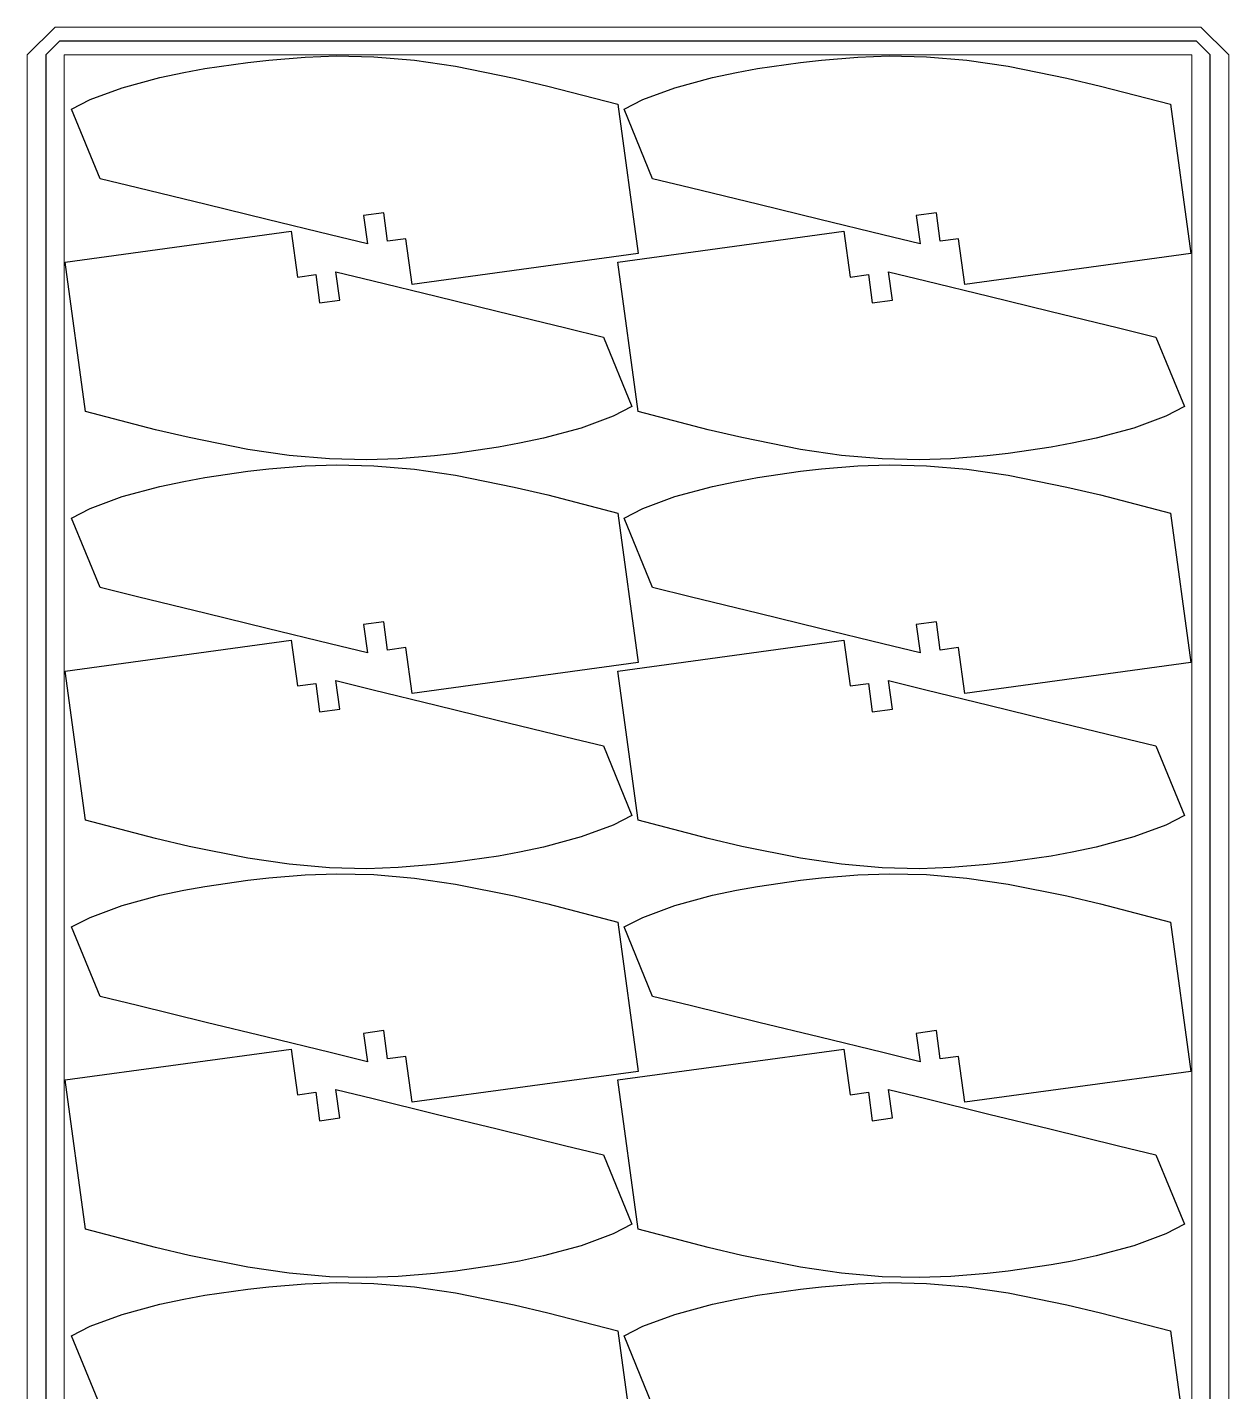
# Model space of a CAD drawing. Header units: millimetres. Extents: x -10628 to 24720, y -21829 to 4032.
# Drawn here: x 8049 to 9349, y -9674 to -8198 of the extents above; entities that cross this region are included whole.
import ezdxf
from ezdxf.enums import TextEntityAlignment as Align
from ezdxf.lldxf.tags import DXFTag

# ---------------------------------------------------------------- set-up
doc = ezdxf.new("R2010")
doc.units = ezdxf.units.MM
doc.layers.add('layer khung van cnc', color=7, linetype='Continuous', lineweight=25, true_color=0xfbf59b)
doc.layers.add('layer mau', color=7, linetype='Continuous')
doc.styles.add('Text Dim', font='arial.ttf')
tags = doc.linetypes.add('KVVIENMAY', pattern='A,46.311228,-10.280676,["KV VIỀN MÁY",Text Dim,S=10.028098,R=0,X=0,Y=-4.346144],-100.988212', length=157.580116).pattern_tags.tags
tags[6] = DXFTag(74, 10)

# ---------------------------------------------------------------- blocks, each defined once
blk = doc.blocks.new('khung van cnc')
at = {"lineweight": 5}
blk.add_lwpolyline([(-193, -99.4), (-193, 2370.6), (-223, 2400.6), (-1463, 2400.6), (-1493, 2370.6), (-1493, -99.4)], close=True, dxfattribs=at)
at = {"color": 1, "linetype": 'KVVIENMAY'}
blk.add_lwpolyline([(-511.9, -84.4), (-213, -84.4), (-213, 2370.6), (-228, 2385.6), (-1458, 2385.6), (-1473, 2370.6), (-1473, -84.4), (-1172.8, -84.4)], dxfattribs=at)
at = {"lineweight": 5}
blk.add_lwpolyline([(-513.5, -69.4), (-233, -69.4), (-233, 2370.6), (-1453, 2370.6), (-1453, -69.4), (-1173, -69.4)], dxfattribs=at)
at = {"layer": 'layer mau'}
for tag, p in [('ÁGF', (-518, -155.9)), ('TENFILE', (-518, -268.9)), ('TENFILE', (-518, -381.8)), ('TENFILE', (-518, -494.8))]:
    blk.add_attdef(tag, text='', height=30, dxfattribs=at).set_placement(p, align=Align.MIDDLE_CENTER)

msp = doc.modelspace()

# ---------------------------------------------------------------- linework, layer by layer
for points in [[(8465.546, -8476.431), (8458.767, -8426.893), (8438.951, -8429.605), (8434.748, -8398.891), (8412.951, -8401.874), (8417.155, -8432.588), (8376.695, -8422.723), (8308.482, -8406.091), (8242.45, -8389.991), (8168.121, -8371.867), (8127.707, -8362.013), (8096.943, -8286.788), (8116.943, -8276.429), (8151.787, -8263.57), (8192.508, -8252.551), (8218.442, -8247.079), (8241.051, -8242.889), (8287.707, -8236.143), (8310.352, -8233.637), (8349.864, -8230.36), (8383.505, -8229.184), (8423.937, -8230.093), (8467.813, -8233.903), (8512.266, -8240.379), (8575.911, -8253.212), (8612.362, -8261.719), (8687.924, -8281.516), (8710.021, -8442.973)], [(9063.519, -8476.431), (9056.739, -8426.893), (9036.924, -8429.605), (9032.721, -8398.891), (9010.924, -8401.874), (9015.127, -8432.588), (8974.667, -8422.723), (8906.455, -8406.091), (8840.422, -8389.991), (8766.094, -8371.867), (8725.68, -8362.013), (8694.916, -8286.788), (8714.915, -8276.429), (8749.76, -8263.57), (8790.481, -8252.551), (8816.415, -8247.079), (8839.024, -8242.889), (8885.679, -8236.143), (8908.324, -8233.637), (8947.837, -8230.36), (8981.477, -8229.184), (9021.91, -8230.093), (9065.786, -8233.903), (9110.239, -8240.379), (9173.884, -8253.212), (9210.335, -8261.719), (9285.897, -8281.516), (9307.993, -8442.973)], [(8334.493, -8418.82), (8341.273, -8468.358), (8361.088, -8465.646), (8365.291, -8496.36), (8387.088, -8493.377), (8382.885, -8462.663), (8423.345, -8472.528), (8491.557, -8489.16), (8557.59, -8505.26), (8631.918, -8523.383), (8672.332, -8533.238), (8703.096, -8608.463), (8683.097, -8618.822), (8648.252, -8631.681), (8607.531, -8642.699), (8581.597, -8648.172), (8558.988, -8652.362), (8512.333, -8659.108), (8489.688, -8661.614), (8450.175, -8664.891), (8416.535, -8666.067), (8376.102, -8665.158), (8332.226, -8661.348), (8287.773, -8654.872), (8224.128, -8642.039), (8187.677, -8633.532), (8112.115, -8613.735), (8090.019, -8452.278)], [(8932.466, -8418.82), (8939.245, -8468.358), (8959.061, -8465.646), (8963.264, -8496.36), (8985.061, -8493.377), (8980.857, -8462.663), (9021.317, -8472.528), (9089.53, -8489.16), (9155.562, -8505.26), (9229.891, -8523.383), (9270.305, -8533.238), (9301.069, -8608.463), (9281.07, -8618.822), (9246.225, -8631.681), (9205.504, -8642.699), (9179.57, -8648.172), (9156.961, -8652.362), (9110.305, -8659.108), (9087.66, -8661.614), (9048.148, -8664.891), (9014.507, -8666.067), (8974.075, -8665.158), (8930.199, -8661.348), (8885.746, -8654.872), (8822.101, -8642.039), (8785.65, -8633.532), (8710.088, -8613.735), (8687.991, -8452.278)], [(8465.546, -8918.773), (8458.767, -8869.235), (8438.951, -8871.947), (8434.748, -8841.233), (8412.951, -8844.216), (8417.155, -8874.93), (8376.695, -8865.065), (8308.482, -8848.433), (8242.45, -8832.333), (8168.121, -8814.21), (8127.707, -8804.356), (8096.943, -8729.13), (8116.943, -8718.771), (8151.787, -8705.912), (8192.508, -8694.894), (8218.442, -8689.421), (8241.051, -8685.231), (8287.707, -8678.485), (8310.352, -8675.979), (8349.864, -8672.703), (8383.505, -8671.526), (8423.937, -8672.435), (8467.813, -8676.245), (8512.266, -8682.721), (8575.911, -8695.554), (8612.362, -8704.062), (8687.924, -8723.858), (8710.021, -8885.315)], [(9063.519, -8918.773), (9056.739, -8869.235), (9036.924, -8871.947), (9032.721, -8841.233), (9010.924, -8844.216), (9015.127, -8874.93), (8974.667, -8865.065), (8906.455, -8848.433), (8840.422, -8832.333), (8766.094, -8814.21), (8725.68, -8804.356), (8694.916, -8729.13), (8714.915, -8718.771), (8749.76, -8705.912), (8790.481, -8694.894), (8816.415, -8689.421), (8839.024, -8685.231), (8885.679, -8678.485), (8908.324, -8675.979), (8947.837, -8672.703), (8981.477, -8671.526), (9021.91, -8672.435), (9065.786, -8676.245), (9110.239, -8682.721), (9173.884, -8695.554), (9210.335, -8704.062), (9285.897, -8723.858), (9307.993, -8885.315)], [(8334.493, -8861.162), (8341.273, -8910.7), (8361.088, -8907.988), (8365.291, -8938.702), (8387.088, -8935.719), (8382.885, -8905.005), (8423.345, -8914.87), (8491.557, -8931.502), (8557.59, -8947.603), (8631.918, -8965.726), (8672.332, -8975.58), (8703.096, -9050.805), (8683.097, -9061.164), (8648.252, -9074.023), (8607.531, -9085.042), (8581.597, -9090.514), (8558.988, -9094.704), (8512.333, -9101.45), (8489.688, -9103.956), (8450.175, -9107.233), (8416.535, -9108.409), (8376.102, -9107.5), (8332.226, -9103.69), (8287.773, -9097.215), (8224.128, -9084.381), (8187.677, -9075.874), (8112.115, -9056.077), (8090.019, -8894.62)], [(8932.466, -8861.162), (8939.245, -8910.7), (8959.061, -8907.988), (8963.264, -8938.702), (8985.061, -8935.719), (8980.857, -8905.005), (9021.317, -8914.87), (9089.53, -8931.502), (9155.562, -8947.603), (9229.891, -8965.726), (9270.305, -8975.58), (9301.069, -9050.805), (9281.07, -9061.164), (9246.225, -9074.023), (9205.504, -9085.042), (9179.57, -9090.514), (9156.961, -9094.704), (9110.305, -9101.45), (9087.66, -9103.956), (9048.148, -9107.233), (9014.507, -9108.409), (8974.075, -9107.5), (8930.199, -9103.69), (8885.746, -9097.215), (8822.101, -9084.381), (8785.65, -9075.874), (8710.088, -9056.077), (8687.991, -8894.62)], [(8465.546, -9361.116), (8458.767, -9311.577), (8438.951, -9314.289), (8434.748, -9283.576), (8412.951, -9286.559), (8417.155, -9317.272), (8376.695, -9307.407), (8308.482, -9290.775), (8242.45, -9274.675), (8168.121, -9256.552), (8127.707, -9246.698), (8096.943, -9171.473), (8116.943, -9161.114), (8151.787, -9148.254), (8192.508, -9137.236), (8218.442, -9131.763), (8241.051, -9127.573), (8287.707, -9120.827), (8310.352, -9118.321), (8349.864, -9115.045), (8383.505, -9113.868), (8423.937, -9114.777), (8467.813, -9118.587), (8512.266, -9125.063), (8575.911, -9137.897), (8612.362, -9146.404), (8687.924, -9166.2), (8710.021, -9327.657)], [(9063.519, -9361.116), (9056.739, -9311.577), (9036.924, -9314.289), (9032.721, -9283.576), (9010.924, -9286.559), (9015.127, -9317.272), (8974.667, -9307.407), (8906.455, -9290.775), (8840.422, -9274.675), (8766.094, -9256.552), (8725.68, -9246.698), (8694.916, -9171.473), (8714.915, -9161.114), (8749.76, -9148.254), (8790.481, -9137.236), (8816.415, -9131.763), (8839.024, -9127.573), (8885.679, -9120.827), (8908.324, -9118.321), (8947.837, -9115.045), (8981.477, -9113.868), (9021.91, -9114.777), (9065.786, -9118.587), (9110.239, -9125.063), (9173.884, -9137.897), (9210.335, -9146.404), (9285.897, -9166.2), (9307.993, -9327.657)], [(8334.493, -9303.504), (8341.273, -9353.042), (8361.088, -9350.33), (8365.291, -9381.044), (8387.088, -9378.061), (8382.885, -9347.347), (8423.345, -9357.212), (8491.557, -9373.844), (8557.59, -9389.945), (8631.918, -9408.068), (8672.332, -9417.922), (8703.096, -9493.147), (8683.097, -9503.506), (8648.252, -9516.366), (8607.531, -9527.384), (8581.597, -9532.856), (8558.988, -9537.046), (8512.333, -9543.793), (8489.688, -9546.298), (8450.175, -9549.575), (8416.535, -9550.751), (8376.102, -9549.843), (8332.226, -9546.032), (8287.773, -9539.557), (8224.128, -9526.723), (8187.677, -9518.216), (8112.115, -9498.42), (8090.019, -9336.962)], [(8932.466, -9303.504), (8939.245, -9353.042), (8959.061, -9350.33), (8963.264, -9381.044), (8985.061, -9378.061), (8980.857, -9347.347), (9021.317, -9357.212), (9089.53, -9373.844), (9155.562, -9389.945), (9229.891, -9408.068), (9270.305, -9417.922), (9301.069, -9493.147), (9281.07, -9503.506), (9246.225, -9516.366), (9205.504, -9527.384), (9179.57, -9532.856), (9156.961, -9537.046), (9110.305, -9543.793), (9087.66, -9546.298), (9048.148, -9549.575), (9014.507, -9550.751), (8974.075, -9549.843), (8930.199, -9546.032), (8885.746, -9539.557), (8822.101, -9526.723), (8785.65, -9518.216), (8710.088, -9498.42), (8687.991, -9336.962)]]:
    msp.add_lwpolyline(points, close=True)
for points in [[(8127.707, -9689.04), (8096.943, -9613.815), (8116.943, -9603.456), (8151.787, -9590.596), (8192.508, -9579.578), (8218.442, -9574.106), (8241.051, -9569.916), (8287.707, -9563.169), (8310.352, -9560.664), (8349.864, -9557.387), (8383.505, -9556.211), (8423.937, -9557.119), (8467.813, -9560.93), (8512.266, -9567.405), (8575.911, -9580.239), (8612.362, -9588.746), (8687.924, -9608.542), (8710.021, -9770)], [(8725.68, -9689.04), (8694.916, -9613.815), (8714.915, -9603.456), (8749.76, -9590.596), (8790.481, -9579.578), (8816.415, -9574.106), (8839.024, -9569.916), (8885.679, -9563.169), (8908.324, -9560.664), (8947.837, -9557.387), (8981.477, -9556.211), (9021.91, -9557.119), (9065.786, -9560.93), (9110.239, -9567.405), (9173.884, -9580.239), (9210.335, -9588.746), (9285.897, -9608.542), (9307.993, -9770)]]:
    msp.add_lwpolyline(points)

# ---------------------------------------------------------------- block references
at = {"layer": 'layer khung van cnc'}
msp.add_blockref('khung van cnc', (9542.01, -10598.743), dxfattribs=at)

doc.saveas('drawing.dxf')
